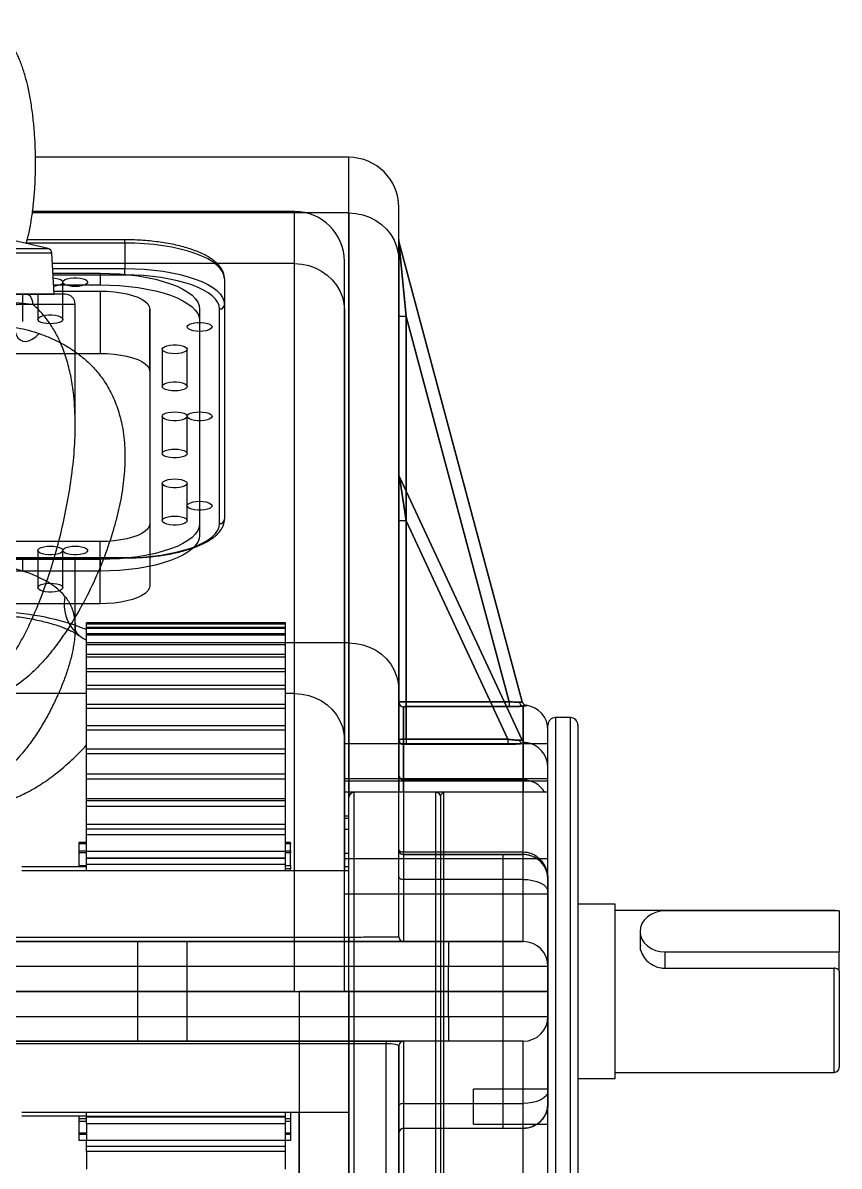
# Model space of a CAD drawing. Header units: millimetres. Extents: x 15 to 1184, y 5 to 836.
# Drawn here: x 795.5 to 861.1, y 370.4 to 462.3 of the extents above; entities that cross this region are included whole.
import ezdxf

# ---------------------------------------------------------------- set-up
doc = ezdxf.new("R2010")
doc.units = ezdxf.units.MM

msp = doc.modelspace()

# ---------------------------------------------------------------- linework, layer by layer
at = {"color": 7, "linetype": 'Continuous', "lineweight": 25}
for p, q in [((821.702, 451.476), (796.512, 451.476)), ((821.702, 388.85), (821.702, 451.475)), ((825.702, 388.876), (825.702, 447.476)), ((821.702, 447.004), (796.255, 447.004)), ((817.342, 447.116), (796.271, 447.116)), ((817.342, 384.476), (817.342, 447.115)), ((821.702, 447.004), (821.702, 412.473)), ((797.524, 444.143), (793.242, 445.124)), ((803.702, 444.594), (795.771, 444.594)), ((803.702, 444.85), (795.838, 444.85)), ((803.702, 444.594), (803.702, 444.85)), ((803.702, 444.594), (803.702, 442.54)), ((825.702, 438.694), (825.702, 444.875)), ((825.702, 444.875), (825.702, 438.694)), ((825.722, 444.72), (826.302, 438.694)), ((825.722, 444.72), (835.634, 407.73)), ((826.302, 438.694), (825.722, 444.72)), ((835.634, 407.73), (825.722, 444.72)), ((797.835, 443.774), (792.463, 443.774)), ((792.853, 444.143), (797.524, 444.143)), ((798.002, 440.476), (797.835, 443.774)), ((817.342, 442.935), (797.877, 442.935)), ((817.342, 408.405), (817.342, 442.935)), ((821.342, 384.476), (821.342, 443.111)), ((825.702, 408.74), (825.702, 443.271)), ((797.897, 442.54), (803.702, 442.54)), ((797.916, 442.167), (801.702, 442.167)), ((803.702, 442.023), (797.923, 442.023)), ((801.702, 442.167), (801.702, 441.234)), ((803.702, 442.023), (803.702, 442.54)), ((811.702, 441.72), (811.702, 439.667)), ((797.963, 441.234), (801.702, 441.234)), ((798.702, 438.462), (798.702, 441.449)), ((798.898, 440.476), (784.505, 440.476)), ((790.02, 440.476), (798.002, 440.476)), ((795.502, 438.276), (795.502, 440.476)), ((796.702, 440.476), (796.702, 438.462)), ((797.989, 440.73), (801.702, 440.73)), ((801.702, 440.73), (801.702, 435.728)), ((783.704, 439.676), (799.699, 439.676)), ((794.94, 439.809), (796.275, 439.676)), ((799.702, 429.966), (799.702, 439.676)), ((805.702, 434.291), (805.702, 439.293)), ((805.702, 439.293), (805.702, 422.051)), ((809.702, 439.293), (809.702, 422.051)), ((809.702, 439.293), (809.702, 438.36)), ((811.302, 422.051), (811.302, 439.293)), ((811.702, 439.667), (811.702, 422.424)), ((821.342, 439.202), (821.342, 404.672)), ((809.702, 438.36), (809.702, 421.117)), ((825.702, 407.731), (825.702, 438.694)), ((826.302, 438.694), (825.702, 438.694)), ((826.302, 438.694), (825.702, 438.694)), ((825.702, 438.694), (825.702, 407.731)), ((834.592, 407.753), (826.302, 438.694)), ((826.302, 438.694), (826.302, 407.753)), ((826.302, 407.753), (826.302, 438.694)), ((826.302, 438.694), (834.592, 407.753)), ((794.643, 435.728), (801.702, 435.728)), ((806.702, 436.06), (806.702, 433.074)), ((808.702, 433.074), (808.702, 436.06)), ((805.702, 434.291), (805.702, 417.048)), ((806.702, 430.672), (806.702, 427.685)), ((808.702, 427.685), (808.702, 430.672)), ((806.702, 425.284), (806.702, 422.297)), ((808.702, 422.297), (808.702, 425.284)), ((825.702, 422.268), (825.702, 426.054)), ((825.702, 426.054), (825.702, 422.268)), ((825.758, 425.8), (826.302, 422.268)), ((825.758, 425.8), (835.613, 404.667)), ((835.613, 404.667), (825.758, 425.8)), ((826.302, 422.268), (825.758, 425.8)), ((805.702, 422.051), (805.702, 417.048)), ((809.702, 422.051), (809.702, 421.117)), ((825.702, 404.71), (825.702, 422.268)), ((826.302, 422.268), (825.702, 422.268)), ((826.302, 422.268), (825.702, 422.268)), ((825.702, 422.268), (825.702, 404.71)), ((834.478, 404.734), (826.302, 422.268)), ((826.302, 422.268), (826.302, 404.734)), ((826.302, 404.734), (826.302, 422.268)), ((826.302, 422.268), (834.478, 404.734)), ((801.702, 420.614), (794.202, 420.614)), ((801.702, 415.611), (801.702, 420.614)), ((796.702, 419.895), (796.702, 416.909)), ((798.702, 416.909), (798.702, 419.895)), ((794.202, 419.32), (803.702, 419.32)), ((794.202, 419.294), (803.702, 419.294)), ((801.702, 419.177), (794.202, 419.177)), ((795.502, 418.276), (795.502, 419.294)), ((799.702, 413.609), (799.702, 419.294)), ((801.702, 419.177), (801.702, 418.244)), ((803.702, 419.294), (803.702, 419.32)), ((801.702, 418.244), (794.202, 418.244)), ((801.702, 415.611), (794.202, 415.611)), ((816.602, 414.076), (800.602, 414.076)), ((800.602, 414.011), (800.602, 414.076)), ((800.602, 414.011), (816.602, 414.011)), ((800.602, 413.97), (800.602, 414.011)), ((816.602, 413.97), (800.602, 413.97)), ((800.602, 413.727), (800.602, 413.97)), ((800.602, 413.727), (816.602, 413.727)), ((800.602, 413.639), (800.602, 413.727)), ((816.602, 413.639), (800.602, 413.639)), ((800.602, 413.221), (800.602, 413.639)), ((816.602, 414.011), (816.602, 414.076)), ((816.602, 413.97), (816.602, 414.011)), ((816.602, 413.727), (816.602, 413.97)), ((816.602, 413.639), (816.602, 413.727)), ((816.602, 413.221), (816.602, 413.639)), ((800.602, 413.221), (816.602, 413.221)), ((800.602, 413.087), (800.602, 413.221)), ((816.602, 413.087), (800.602, 413.087)), ((800.602, 412.496), (800.602, 413.087)), ((800.602, 412.496), (816.602, 412.496)), ((800.602, 412.316), (800.602, 412.496)), ((816.602, 412.316), (800.602, 412.316)), ((800.602, 411.558), (800.602, 412.316)), ((816.602, 413.087), (816.602, 413.221)), ((816.602, 412.473), (816.602, 413.087)), ((816.602, 412.316), (816.602, 412.496)), ((821.702, 412.473), (816.602, 412.473)), ((816.602, 411.558), (816.602, 412.316)), ((821.702, 412.473), (821.702, 400.056)), ((800.602, 411.558), (816.602, 411.558)), ((800.602, 411.334), (800.602, 411.558)), ((816.602, 411.334), (816.602, 411.558)), ((816.602, 411.334), (800.602, 411.334)), ((800.602, 410.403), (800.602, 411.334)), ((816.602, 410.403), (816.602, 411.334)), ((800.602, 410.413), (816.602, 410.413)), ((800.602, 410.148), (800.602, 410.413)), ((816.602, 410.148), (800.602, 410.148)), ((800.602, 409.071), (800.602, 410.148)), ((816.602, 410.148), (816.602, 410.413)), ((816.602, 409.071), (816.602, 410.148)), ((800.602, 409.071), (816.602, 409.071)), ((800.602, 408.766), (800.602, 409.071)), ((816.602, 408.766), (800.602, 408.766)), ((800.602, 407.542), (800.602, 408.766)), ((816.602, 408.766), (816.602, 409.071)), ((816.602, 407.542), (816.602, 408.766)), ((825.702, 400.476), (825.702, 408.74)), ((800.602, 408.405), (794.202, 408.405)), ((817.342, 408.405), (816.602, 408.405)), ((817.342, 394.176), (817.342, 408.405)), ((825.702, 395.876), (825.702, 407.731)), ((825.702, 407.731), (825.702, 400.476)), ((826.302, 407.753), (826.302, 407.355)), ((826.302, 407.753), (834.592, 407.753)), ((826.302, 407.753), (826.302, 407.355)), ((834.592, 407.753), (826.302, 407.753)), ((834.592, 407.753), (834.592, 407.355)), ((834.592, 407.753), (834.592, 407.355)), ((835.634, 407.73), (835.628, 407.752)), ((835.628, 407.752), (835.634, 407.73)), ((800.602, 407.542), (816.602, 407.542)), ((800.602, 407.199), (800.602, 407.542)), ((816.602, 407.199), (800.602, 407.199)), ((800.602, 405.838), (800.602, 407.199)), ((816.602, 407.199), (816.602, 407.542)), ((816.602, 405.838), (816.602, 407.199)), ((826.102, 407.334), (826.102, 395.681)), ((826.102, 400.476), (826.102, 407.334)), ((834.592, 407.355), (826.302, 407.355)), ((826.302, 407.355), (834.592, 407.355)), ((835.702, 395.681), (835.702, 407.401)), ((835.702, 407.401), (835.702, 400.476)), ((839.502, 406.476), (838.302, 406.476)), ((838.302, 406.476), (838.302, 362.476)), ((839.502, 364.61), (839.502, 406.476)), ((800.602, 405.838), (816.602, 405.838)), ((800.602, 405.459), (800.602, 405.838)), ((816.602, 405.459), (800.602, 405.459)), ((800.602, 403.971), (800.602, 405.459)), ((816.602, 405.459), (816.602, 405.838)), ((816.602, 403.971), (816.602, 405.459)), ((837.702, 363.076), (837.702, 405.876)), ((840.102, 405.876), (840.102, 365.152)), ((821.342, 404.672), (821.342, 394.176)), ((837.702, 404.376), (821.342, 404.376)), ((821.342, 401.576), (821.342, 404.376)), ((825.702, 400.476), (825.702, 404.71)), ((825.702, 404.71), (825.702, 400.476)), ((826.102, 404.313), (826.102, 400.476)), ((826.102, 400.476), (826.102, 404.313)), ((826.302, 404.734), (826.302, 404.337)), ((826.302, 404.734), (834.478, 404.734)), ((834.478, 404.734), (826.302, 404.734)), ((826.302, 404.734), (826.302, 404.337)), ((834.478, 404.337), (826.302, 404.337)), ((826.302, 404.337), (834.478, 404.337)), ((834.478, 404.734), (834.478, 404.337)), ((834.478, 404.734), (834.478, 404.337)), ((835.613, 404.667), (835.601, 404.693)), ((835.601, 404.693), (835.613, 404.667)), ((835.702, 400.476), (835.702, 404.396)), ((835.702, 404.396), (835.702, 400.476)), ((800.602, 403.971), (816.602, 403.971)), ((800.602, 403.56), (800.602, 403.971)), ((816.602, 403.56), (800.602, 403.56)), ((800.602, 401.955), (800.602, 403.56)), ((816.602, 403.56), (816.602, 403.971)), ((816.602, 401.955), (816.602, 403.56)), ((800.602, 401.955), (816.602, 401.955)), ((800.602, 401.515), (800.602, 401.955)), ((816.602, 401.515), (800.602, 401.515)), ((800.602, 399.961), (800.602, 401.515)), ((816.602, 401.515), (816.602, 401.955)), ((816.602, 399.961), (816.602, 401.515)), ((821.342, 401.576), (837.702, 401.576)), ((837.702, 401.376), (821.342, 401.376)), ((821.342, 398.576), (821.342, 401.376)), ((825.702, 400.476), (825.702, 401.876)), ((835.702, 401.476), (826.102, 401.476)), ((826.102, 400.476), (826.102, 401.476)), ((835.702, 400.476), (835.702, 401.476)), ((837.702, 400.476), (821.342, 400.476)), ((821.342, 384.476), (821.342, 400.467)), ((828.682, 400.476), (822.122, 400.476)), ((822.122, 399.264), (822.122, 400.476)), ((828.682, 399.264), (828.682, 400.476)), ((829.302, 400.476), (829.102, 400.276)), ((837.702, 400.476), (829.302, 400.476)), ((829.302, 400.476), (829.302, 368.476)), ((816.602, 399.961), (800.602, 399.961)), ((800.602, 399.807), (800.602, 399.961)), ((800.602, 399.807), (816.602, 399.807)), ((800.602, 399.341), (800.602, 399.807)), ((816.602, 399.807), (816.602, 399.961)), ((816.602, 399.341), (816.602, 399.807)), ((821.702, 398.875), (821.702, 400.056)), ((829.102, 368.676), (829.102, 400.276)), ((816.602, 399.341), (800.602, 399.341)), ((800.602, 397.89), (800.602, 399.341)), ((816.602, 397.89), (816.602, 399.341)), ((821.342, 398.576), (821.702, 398.576)), ((821.702, 368.896), (821.702, 398.875)), ((822.122, 368.476), (822.122, 399.264)), ((828.682, 368.476), (828.682, 399.264)), ((816.602, 397.89), (800.602, 397.89)), ((800.602, 397.542), (800.602, 397.89)), ((816.602, 397.542), (816.602, 397.89)), ((821.702, 398.376), (821.342, 398.376)), ((821.342, 395.576), (821.342, 398.376)), ((800.602, 397.542), (816.602, 397.542)), ((800.602, 397.053), (800.602, 397.542)), ((816.602, 397.053), (800.602, 397.053)), ((800.602, 395.717), (800.602, 397.053)), ((816.602, 397.053), (816.602, 397.542)), ((816.602, 395.717), (816.602, 397.053)), ((821.702, 397.476), (821.342, 397.476)), ((821.342, 394.176), (821.342, 397.476)), ((800.602, 396.45), (800.002, 396.45)), ((800.002, 396.45), (800.002, 396.392)), ((800.002, 396.392), (800.602, 396.392)), ((800.002, 396.392), (800.002, 396.325)), ((800.602, 396.325), (800.002, 396.325)), ((800.002, 396.325), (800.002, 395.777)), ((817.002, 396.45), (816.602, 396.45)), ((816.602, 396.392), (817.002, 396.392)), ((817.002, 396.325), (816.602, 396.325)), ((817.002, 396.392), (817.002, 396.45)), ((817.002, 396.392), (817.002, 396.325)), ((817.002, 395.777), (817.002, 396.325)), ((825.702, 393.676), (825.702, 395.876)), ((800.002, 395.777), (800.602, 395.777)), ((800.002, 395.777), (800.002, 395.607)), ((800.602, 395.607), (800.002, 395.607)), ((800.002, 395.607), (800.002, 394.596)), ((816.602, 395.717), (800.602, 395.717)), ((800.602, 395.19), (800.602, 395.717)), ((816.602, 395.19), (800.602, 395.19)), ((800.602, 395.19), (800.602, 395.177)), ((800.602, 395.177), (816.602, 395.177)), ((800.602, 394.67), (800.602, 395.177)), ((816.602, 395.777), (817.002, 395.777)), ((816.602, 395.19), (816.602, 395.717)), ((817.002, 395.607), (816.602, 395.607)), ((816.602, 395.177), (816.602, 395.19)), ((816.602, 394.67), (816.602, 395.177)), ((817.002, 395.777), (817.002, 395.607)), ((817.002, 394.596), (817.002, 395.607)), ((821.342, 395.576), (821.702, 395.576)), ((837.702, 395.126), (821.342, 395.126)), ((821.702, 395.126), (821.342, 395.126)), ((821.342, 392.326), (821.342, 395.126)), ((821.342, 394.176), (821.342, 395.126)), ((826.102, 395.476), (826.102, 395.681)), ((826.102, 395.681), (835.702, 395.681)), ((826.102, 395.476), (826.102, 393.476)), ((826.102, 395.476), (835.702, 395.476)), ((835.702, 395.476), (826.102, 395.476)), ((829.302, 395.476), (829.302, 384.476)), ((829.302, 395.476), (834.102, 395.476)), ((834.102, 384.476), (834.102, 395.476)), ((835.702, 395.476), (835.702, 395.681)), ((835.702, 393.476), (835.702, 395.476)), ((800.602, 394.476), (795.402, 394.476)), ((821.702, 394.176), (795.402, 394.176)), ((800.002, 394.596), (800.602, 394.596)), ((800.002, 394.596), (800.002, 394.476)), ((816.602, 394.67), (800.602, 394.67)), ((800.602, 394.176), (800.602, 394.67)), ((816.602, 394.176), (816.602, 394.67)), ((816.602, 394.596), (817.002, 394.596)), ((817.002, 394.33), (816.602, 394.33)), ((817.002, 394.596), (817.002, 394.33)), ((817.002, 394.176), (817.002, 394.33)), ((821.702, 394.476), (821.342, 394.476)), ((821.342, 394.176), (821.342, 394.467)), ((825.702, 388.876), (825.702, 393.676)), ((826.102, 393.476), (826.102, 388.476)), ((835.702, 393.476), (826.102, 393.476)), ((835.702, 388.476), (835.702, 393.476)), ((837.702, 393.476), (837.702, 392.476)), ((821.342, 392.326), (837.702, 392.326)), ((837.702, 392.476), (837.702, 386.476)), ((843.102, 391.476), (840.102, 391.476)), ((843.102, 378.712), (843.102, 391.476)), ((860.702, 390.976), (843.102, 390.976)), ((861.102, 390.947), (847.102, 390.947)), ((860.702, 390.947), (860.702, 390.976)), ((861.102, 390.947), (861.102, 387.653)), ((753.702, 388.476), (829.702, 388.476)), ((761.702, 388.85), (821.702, 388.85)), ((821.702, 388.476), (761.702, 388.476)), ((804.702, 388.476), (804.702, 384.476)), ((804.704, 388.476), (808.699, 388.476)), ((808.702, 384.476), (808.702, 388.476)), ((821.702, 388.85), (821.702, 388.476)), ((835.702, 388.476), (826.102, 388.476)), ((829.702, 388.476), (829.702, 386.476)), ((829.702, 388.476), (835.702, 388.476)), ((845.102, 389.3), (845.102, 388.085)), ((847.102, 387.653), (861.102, 387.653)), ((847.102, 387.653), (847.102, 386.339)), ((861.102, 386.1), (861.102, 387.653)), ((829.702, 386.476), (753.702, 386.476)), ((837.702, 386.476), (829.702, 386.476)), ((829.702, 384.476), (829.702, 386.476)), ((837.702, 386.476), (837.702, 384.476)), ((847.102, 386.339), (860.702, 386.339)), ((860.702, 377.976), (860.702, 386.339)), ((861.102, 386.1), (861.102, 378.376)), ((753.702, 384.476), (829.702, 384.476)), ((753.702, 384.476), (829.702, 384.476)), ((765.702, 384.476), (817.702, 384.476)), ((817.342, 384.476), (766.062, 384.476)), ((804.702, 384.476), (804.702, 380.476)), ((808.699, 384.476), (804.704, 384.476)), ((808.699, 384.476), (804.704, 384.476)), ((808.702, 380.476), (808.702, 384.476)), ((817.342, 384.476), (821.342, 384.476)), ((821.702, 384.476), (817.702, 384.476)), ((817.702, 384.476), (817.702, 330.46)), ((821.342, 384.476), (837.702, 384.476)), ((821.702, 332.476), (821.702, 384.476)), ((821.702, 384.476), (821.702, 368.485)), ((837.702, 384.476), (821.702, 384.476)), ((829.302, 384.476), (829.302, 373.476)), ((829.302, 384.476), (834.102, 384.476)), ((829.302, 384.476), (834.102, 384.476)), ((829.702, 384.476), (837.702, 384.476)), ((829.702, 382.476), (829.702, 384.476)), ((829.702, 384.476), (837.702, 384.476)), ((834.102, 373.476), (834.102, 384.476)), ((837.702, 384.476), (837.702, 382.476)), ((753.702, 382.476), (829.702, 382.476)), ((829.702, 382.476), (837.702, 382.476)), ((829.702, 382.476), (829.702, 380.476)), ((837.702, 382.476), (837.702, 376.476)), ((829.702, 380.476), (753.702, 380.476)), ((758.702, 380.476), (824.702, 380.476)), ((824.702, 380.277), (758.702, 380.277)), ((808.699, 380.476), (804.704, 380.476)), ((824.702, 380.476), (826.102, 380.476)), ((824.702, 380.476), (824.702, 380.277)), ((824.702, 324.972), (824.702, 380.277)), ((826.102, 380.476), (826.102, 375.476)), ((835.702, 380.476), (826.102, 380.476)), ((835.702, 380.476), (829.702, 380.476)), ((835.702, 375.476), (835.702, 380.476)), ((825.702, 380.076), (825.702, 325.476)), ((825.702, 375.276), (825.702, 380.076)), ((843.102, 377.476), (843.102, 378.712)), ((840.102, 377.476), (843.102, 377.476)), ((843.102, 377.976), (860.702, 377.976)), ((837.702, 376.626), (831.702, 376.626)), ((831.702, 373.83), (831.702, 376.622)), ((837.702, 376.476), (837.702, 375.476)), ((795.402, 374.776), (821.702, 374.776)), ((800.602, 374.422), (800.602, 374.776)), ((816.602, 374.422), (816.602, 374.776)), ((817.002, 374.776), (817.002, 374.275)), ((817.702, 331.691), (817.702, 374.776)), ((825.702, 373.076), (825.702, 375.276)), ((826.102, 375.476), (826.102, 373.476)), ((826.102, 375.476), (835.702, 375.476)), ((835.702, 373.476), (835.702, 375.476)), ((795.402, 374.476), (800.602, 374.476)), ((800.002, 374.476), (800.002, 374.275)), ((800.002, 374.275), (800.602, 374.275)), ((800.002, 374.275), (800.002, 374.03)), ((800.602, 374.03), (800.002, 374.03)), ((800.002, 374.03), (800.002, 373.124)), ((816.602, 374.422), (800.602, 374.422)), ((800.602, 374.394), (800.602, 374.422)), ((800.602, 374.394), (816.602, 374.394)), ((800.602, 373.832), (800.602, 374.394)), ((816.602, 373.832), (800.602, 373.832)), ((800.602, 373.832), (800.602, 372.528)), ((816.602, 374.394), (816.602, 374.422)), ((816.602, 373.832), (816.602, 374.394)), ((816.602, 374.275), (817.002, 374.275)), ((817.002, 374.03), (816.602, 374.03)), ((816.602, 372.528), (816.602, 373.832)), ((817.002, 374.275), (817.002, 374.03)), ((817.002, 374.03), (817.002, 373.124)), ((831.702, 373.826), (837.702, 373.826)), ((800.002, 373.124), (800.602, 373.124)), ((800.002, 373.124), (800.002, 372.978)), ((800.602, 372.978), (800.002, 372.978)), ((800.002, 372.978), (800.002, 372.543)), ((816.602, 373.124), (817.002, 373.124)), ((817.002, 372.978), (816.602, 372.978)), ((817.002, 373.124), (817.002, 372.978)), ((817.002, 372.978), (817.002, 372.543)), ((825.702, 361.269), (825.702, 373.076)), ((835.702, 373.476), (826.102, 373.476)), ((826.102, 373.476), (826.102, 361.666)), ((835.702, 373.476), (826.102, 373.476)), ((834.102, 373.476), (829.302, 373.476)), ((835.702, 361.597), (835.702, 373.476)), ((800.002, 372.543), (800.602, 372.543)), ((800.002, 372.543), (800.002, 372.502)), ((800.602, 372.502), (800.002, 372.502)), ((800.602, 372.528), (816.602, 372.528)), ((800.602, 372.034), (800.602, 372.528)), ((816.602, 372.034), (800.602, 372.034)), ((800.602, 371.634), (800.602, 372.034)), ((816.602, 372.543), (817.002, 372.543)), ((816.602, 372.034), (816.602, 372.528)), ((817.002, 372.502), (816.602, 372.502)), ((816.602, 371.634), (816.602, 372.034)), ((817.002, 372.543), (817.002, 372.502)), ((816.602, 371.634), (800.602, 371.634)), ((800.602, 371.634), (800.602, 370.213)), ((816.602, 370.213), (816.602, 371.634))]:
    msp.add_line(p, q, dxfattribs=at)
at = {"color": 7, "linetype": 'Continuous', "lineweight": 25, "flags": 128}
for points in [[(821.702, 447.004), (822.271, 446.966), (822.829, 446.853), (823.363, 446.666), (823.864, 446.411), (824.321, 446.092), (824.725, 445.715), (825.067, 445.289), (825.34, 444.822), (825.54, 444.323), (825.661, 443.802), (825.702, 443.271)], [(811.702, 441.72), (811.663, 442.001), (811.548, 442.28), (811.357, 442.554), (811.093, 442.819), (810.757, 443.074), (810.353, 443.316), (809.886, 443.543), (809.359, 443.752), (808.777, 443.941), (808.146, 444.109), (807.473, 444.254), (806.763, 444.375), (806.024, 444.47), (805.262, 444.538), (804.486, 444.58), (803.702, 444.594)], [(817.342, 442.935), (817.911, 442.897), (818.469, 442.784), (819.003, 442.597), (819.504, 442.342), (819.961, 442.023), (820.365, 441.646), (820.707, 441.22), (820.98, 440.753), (821.18, 440.254), (821.301, 439.733), (821.342, 439.202)], [(797.935, 441.798), (798.1, 441.778), (798.333, 441.727), (798.519, 441.656), (798.644, 441.569), (798.699, 441.473), (798.681, 441.376), (798.59, 441.283), (798.433, 441.203), (798.221, 441.142), (797.971, 441.103), (797.97, 441.103)], [(799.702, 441.089), (799.432, 441.103), (799.182, 441.142), (798.971, 441.203), (798.814, 441.283), (798.723, 441.376), (798.704, 441.473), (798.759, 441.569), (798.885, 441.656), (799.071, 441.727), (799.303, 441.778), (799.566, 441.804), (799.838, 441.804), (800.1, 441.778), (800.333, 441.727), (800.519, 441.656), (800.644, 441.569), (800.699, 441.473), (800.681, 441.376), (800.59, 441.283), (800.433, 441.203), (800.221, 441.142), (799.971, 441.103), (799.702, 441.089)], [(801.702, 442.167), (802.486, 442.153), (803.262, 442.112), (804.024, 442.043), (804.763, 441.948), (805.473, 441.828), (806.146, 441.683), (806.777, 441.515), (807.359, 441.325), (807.886, 441.116), (808.353, 440.89), (808.757, 440.648), (809.093, 440.393), (809.357, 440.127), (809.548, 439.854), (809.663, 439.575), (809.702, 439.293)], [(803.702, 442.54), (804.486, 442.527), (805.262, 442.485), (806.024, 442.417), (806.763, 442.322), (807.473, 442.201), (808.146, 442.056), (808.777, 441.888), (809.359, 441.699), (809.886, 441.49), (810.353, 441.263), (810.757, 441.021), (811.093, 440.766), (811.357, 440.501), (811.548, 440.227), (811.663, 439.948), (811.702, 439.667)], [(811.302, 439.293), (811.265, 439.561), (811.156, 439.826), (810.974, 440.086), (810.723, 440.338), (810.404, 440.58), (810.021, 440.81), (809.577, 441.025), (809.076, 441.224), (808.523, 441.404), (807.924, 441.563), (807.284, 441.701), (806.61, 441.816), (805.908, 441.906), (805.184, 441.971), (804.447, 442.01), (803.702, 442.023)], [(801.702, 441.234), (802.486, 441.22), (803.262, 441.179), (804.024, 441.11), (804.763, 441.015), (805.473, 440.894), (806.146, 440.749), (806.777, 440.581), (807.359, 440.392), (807.886, 440.183), (808.353, 439.957), (808.757, 439.715), (809.093, 439.46), (809.357, 439.194), (809.548, 438.921), (809.663, 438.642), (809.702, 438.36)], [(795.817, 440.476), (795.907, 440.461), (795.992, 440.415), (796.071, 440.341), (796.141, 440.242), (796.198, 440.12), (796.24, 439.982), (796.266, 439.832), (796.275, 439.676)], [(801.702, 440.73), (802.271, 440.716), (802.829, 440.672), (803.363, 440.6), (803.864, 440.502), (804.321, 440.379), (804.725, 440.234), (805.067, 440.07), (805.34, 439.89), (805.54, 439.698), (805.661, 439.498), (805.702, 439.293)], [(794.94, 439.809), (794.842, 439.288), (794.785, 438.791), (794.768, 438.328), (794.792, 437.907), (794.856, 437.538), (794.96, 437.228), (795.102, 436.983), (795.278, 436.808), (795.484, 436.707), (795.718, 436.681), (795.973, 436.731), (796.246, 436.857), (796.53, 437.055), (796.82, 437.321)], [(797.702, 438.103), (797.432, 438.116), (797.182, 438.155), (796.971, 438.217), (796.814, 438.297), (796.723, 438.389), (796.704, 438.487), (796.759, 438.582), (796.885, 438.669), (797.071, 438.741), (797.303, 438.792), (797.566, 438.818), (797.838, 438.818), (798.1, 438.792), (798.333, 438.741), (798.519, 438.669), (798.644, 438.582), (798.699, 438.487), (798.681, 438.389), (798.59, 438.297), (798.433, 438.217), (798.221, 438.155), (797.971, 438.116), (797.702, 438.103)], [(809.702, 437.497), (809.432, 437.51), (809.182, 437.549), (808.971, 437.611), (808.814, 437.691), (808.723, 437.783), (808.704, 437.881), (808.759, 437.977), (808.885, 438.064), (809.071, 438.135), (809.303, 438.186), (809.566, 438.212), (809.838, 438.212), (810.1, 438.186), (810.333, 438.135), (810.519, 438.064), (810.644, 437.977), (810.699, 437.881), (810.681, 437.783), (810.59, 437.691), (810.433, 437.611), (810.221, 437.549), (809.971, 437.51), (809.702, 437.497)], [(807.702, 435.701), (807.432, 435.714), (807.182, 435.753), (806.971, 435.815), (806.814, 435.895), (806.723, 435.987), (806.704, 436.085), (806.759, 436.181), (806.885, 436.267), (807.071, 436.339), (807.303, 436.39), (807.566, 436.416), (807.838, 436.416), (808.1, 436.39), (808.333, 436.339), (808.519, 436.267), (808.644, 436.181), (808.699, 436.085), (808.681, 435.987), (808.59, 435.895), (808.433, 435.815), (808.221, 435.753), (807.971, 435.714), (807.702, 435.701)], [(801.702, 435.728), (802.271, 435.713), (802.829, 435.67), (803.363, 435.598), (803.864, 435.5), (804.321, 435.377), (804.725, 435.232), (805.067, 435.068), (805.34, 434.888), (805.54, 434.696), (805.661, 434.496), (805.702, 434.291)], [(807.702, 432.715), (807.432, 432.728), (807.182, 432.767), (806.971, 432.829), (806.814, 432.909), (806.723, 433.001), (806.704, 433.098), (806.759, 433.194), (806.885, 433.281), (807.071, 433.352), (807.303, 433.403), (807.566, 433.43), (807.838, 433.43), (808.1, 433.403), (808.333, 433.352), (808.519, 433.281), (808.644, 433.194), (808.699, 433.098), (808.681, 433.001), (808.59, 432.909), (808.433, 432.829), (808.221, 432.767), (807.971, 432.728), (807.702, 432.715)], [(807.702, 431.031), (807.971, 431.018), (808.221, 430.979), (808.433, 430.917), (808.59, 430.837), (808.681, 430.745), (808.699, 430.647), (808.644, 430.552), (808.519, 430.465), (808.333, 430.393), (808.1, 430.342), (807.838, 430.316), (807.566, 430.316), (807.303, 430.342), (807.071, 430.393), (806.885, 430.465), (806.759, 430.552), (806.704, 430.647), (806.723, 430.745), (806.814, 430.837), (806.971, 430.917), (807.182, 430.979), (807.432, 431.018), (807.702, 431.031)], [(809.702, 431.031), (809.971, 431.018), (810.221, 430.979), (810.433, 430.917), (810.59, 430.837), (810.681, 430.745), (810.699, 430.647), (810.644, 430.552), (810.519, 430.465), (810.333, 430.393), (810.1, 430.342), (809.838, 430.316), (809.566, 430.316), (809.303, 430.342), (809.071, 430.393), (808.885, 430.465), (808.759, 430.552), (808.704, 430.647), (808.723, 430.745), (808.814, 430.837), (808.971, 430.917), (809.182, 430.979), (809.432, 431.018), (809.702, 431.031)], [(807.702, 428.045), (807.971, 428.031), (808.221, 427.992), (808.433, 427.931), (808.59, 427.851), (808.681, 427.759), (808.699, 427.661), (808.644, 427.565), (808.519, 427.478), (808.333, 427.407), (808.1, 427.356), (807.838, 427.33), (807.566, 427.33), (807.303, 427.356), (807.071, 427.407), (806.885, 427.478), (806.759, 427.565), (806.704, 427.661), (806.723, 427.759), (806.814, 427.851), (806.971, 427.931), (807.182, 427.992), (807.432, 428.031), (807.702, 428.045)], [(807.702, 425.643), (807.971, 425.629), (808.221, 425.59), (808.433, 425.529), (808.59, 425.449), (808.681, 425.357), (808.699, 425.259), (808.644, 425.163), (808.519, 425.076), (808.333, 425.005), (808.1, 424.954), (807.838, 424.928), (807.566, 424.928), (807.303, 424.954), (807.071, 425.005), (806.885, 425.076), (806.759, 425.163), (806.704, 425.259), (806.723, 425.357), (806.814, 425.449), (806.971, 425.529), (807.182, 425.59), (807.432, 425.629), (807.702, 425.643)], [(809.702, 423.847), (809.971, 423.833), (810.221, 423.794), (810.433, 423.733), (810.59, 423.653), (810.681, 423.561), (810.699, 423.463), (810.644, 423.367), (810.519, 423.28), (810.333, 423.209), (810.1, 423.158), (809.838, 423.132), (809.566, 423.132), (809.303, 423.158), (809.071, 423.209), (808.885, 423.28), (808.759, 423.367), (808.704, 423.463), (808.723, 423.561), (808.814, 423.653), (808.971, 423.733), (809.182, 423.794), (809.432, 423.833), (809.702, 423.847)], [(807.702, 422.656), (807.971, 422.643), (808.221, 422.604), (808.433, 422.542), (808.59, 422.462), (808.681, 422.37), (808.699, 422.273), (808.644, 422.177), (808.519, 422.09), (808.333, 422.018), (808.1, 421.968), (807.838, 421.941), (807.566, 421.941), (807.303, 421.968), (807.071, 422.018), (806.885, 422.09), (806.759, 422.177), (806.704, 422.273), (806.723, 422.37), (806.814, 422.462), (806.971, 422.542), (807.182, 422.604), (807.432, 422.643), (807.702, 422.656)], [(805.702, 422.051), (805.661, 421.846), (805.54, 421.646), (805.34, 421.454), (805.067, 421.274), (804.725, 421.11), (804.321, 420.965), (803.864, 420.842), (803.363, 420.743), (802.829, 420.672), (802.271, 420.628), (801.702, 420.614)], [(809.702, 422.051), (809.663, 421.769), (809.548, 421.49), (809.357, 421.216), (809.093, 420.951), (808.757, 420.696), (808.353, 420.454), (807.886, 420.227), (807.359, 420.018), (806.777, 419.829), (806.146, 419.661), (805.473, 419.516), (804.763, 419.396), (804.024, 419.3), (803.262, 419.232), (802.486, 419.191), (801.702, 419.177)], [(803.702, 419.32), (804.447, 419.334), (805.184, 419.373), (805.908, 419.438), (806.61, 419.528), (807.284, 419.643), (807.924, 419.781), (808.523, 419.94), (809.076, 420.12), (809.577, 420.319), (810.021, 420.534), (810.404, 420.764), (810.723, 421.006), (810.974, 421.258), (811.156, 421.518), (811.265, 421.783), (811.302, 422.051)], [(809.702, 421.117), (809.663, 420.836), (809.548, 420.557), (809.357, 420.283), (809.093, 420.018), (808.757, 419.763), (808.353, 419.521), (807.886, 419.294), (807.359, 419.085), (806.777, 418.896), (806.146, 418.728), (805.473, 418.583), (804.763, 418.462), (804.024, 418.367), (803.262, 418.299), (802.486, 418.257), (801.702, 418.244)], [(797.702, 420.254), (797.971, 420.241), (798.221, 420.202), (798.433, 420.14), (798.59, 420.06), (798.681, 419.968), (798.699, 419.871), (798.644, 419.775), (798.519, 419.688), (798.333, 419.617), (798.1, 419.566), (797.838, 419.539), (797.566, 419.539), (797.303, 419.566), (797.071, 419.617), (796.885, 419.688), (796.759, 419.775), (796.704, 419.871), (796.723, 419.968), (796.814, 420.06), (796.971, 420.14), (797.182, 420.202), (797.432, 420.241), (797.702, 420.254)], [(799.702, 420.254), (799.971, 420.241), (800.221, 420.202), (800.433, 420.14), (800.59, 420.06), (800.681, 419.968), (800.699, 419.871), (800.644, 419.775), (800.519, 419.688), (800.333, 419.617), (800.1, 419.566), (799.838, 419.539), (799.566, 419.539), (799.303, 419.566), (799.071, 419.617), (798.885, 419.688), (798.759, 419.775), (798.704, 419.871), (798.723, 419.968), (798.814, 420.06), (798.971, 420.14), (799.182, 420.202), (799.432, 420.241), (799.702, 420.254)], [(797.702, 417.268), (797.971, 417.255), (798.221, 417.216), (798.433, 417.154), (798.59, 417.074), (798.681, 416.982), (798.699, 416.884), (798.644, 416.789), (798.519, 416.702), (798.333, 416.63), (798.1, 416.579), (797.838, 416.553), (797.566, 416.553), (797.303, 416.579), (797.071, 416.63), (796.885, 416.702), (796.759, 416.789), (796.704, 416.884), (796.723, 416.982), (796.814, 417.074), (796.971, 417.154), (797.182, 417.216), (797.432, 417.255), (797.702, 417.268)], [(805.702, 417.048), (805.661, 416.844), (805.54, 416.643), (805.34, 416.451), (805.067, 416.271), (804.725, 416.107), (804.321, 415.962), (803.864, 415.84), (803.363, 415.741), (802.829, 415.67), (802.271, 415.626), (801.702, 415.611)], [(821.702, 412.473), (822.271, 412.435), (822.829, 412.322), (823.363, 412.136), (823.864, 411.881), (824.321, 411.562), (824.725, 411.185), (825.067, 410.759), (825.34, 410.291), (825.54, 409.792), (825.661, 409.272), (825.702, 408.74)], [(817.342, 408.405), (817.911, 408.367), (818.469, 408.253), (819.003, 408.067), (819.504, 407.812), (819.961, 407.493), (820.365, 407.116), (820.707, 406.69), (820.98, 406.222), (821.18, 405.723), (821.301, 405.203), (821.342, 404.672)], [(825.702, 395.876), (825.709, 395.838), (825.732, 395.801), (825.769, 395.768), (825.819, 395.738), (825.879, 395.714), (825.949, 395.696), (826.024, 395.685), (826.102, 395.681)], [(825.702, 393.676), (825.709, 393.637), (825.732, 393.599), (825.769, 393.565), (825.819, 393.535), (825.879, 393.51), (825.949, 393.491), (826.024, 393.48), (826.102, 393.476)], [(835.702, 393.476), (836.092, 393.457), (836.467, 393.4), (836.813, 393.307), (837.116, 393.183), (837.365, 393.032), (837.549, 392.859), (837.663, 392.671), (837.702, 392.476)], [(847.102, 390.947), (846.711, 390.915), (846.336, 390.821), (845.991, 390.669), (845.687, 390.464), (845.439, 390.215), (845.254, 389.93), (845.14, 389.621), (845.102, 389.3), (845.14, 388.979), (845.254, 388.67), (845.439, 388.385), (845.687, 388.135), (845.991, 387.931), (846.336, 387.779), (846.711, 387.685), (847.102, 387.653)], [(860.852, 390.947), (860.78, 390.968), (860.702, 390.976)], [(837.702, 376.476), (837.663, 376.281), (837.549, 376.093), (837.365, 375.92), (837.116, 375.769), (836.813, 375.644), (836.467, 375.552), (836.092, 375.495), (835.702, 375.476)], [(826.102, 375.476), (826.024, 375.472), (825.949, 375.461), (825.879, 375.442), (825.819, 375.417), (825.769, 375.387), (825.732, 375.352), (825.709, 375.315), (825.702, 375.276)]]:
    msp.add_lwpolyline(points, dxfattribs=at)
at = {"color": 7, "linetype": 'Continuous', "lineweight": 25}
for centre, radius, start, end in [((821.702, 447.476), 4, 0, 90), ((817.342, 443.116), 4, 0, 90), ((826.302, 444.875), 0.6, 180, 195), ((826.302, 444.875), 0.6, 180, 195), ((797.435, 443.754), 0.4, 2.9, 77.10973), ((798.902, 439.676), 0.8, 0, 90), ((811.315, 439.68), 0.387, 268.09087, 357.95426), ((826.302, 426.054), 0.6, 180, 205), ((826.302, 426.054), 0.6, 180, 205), ((811.315, 422.438), 0.387, 268.09087, 357.95426), ((802.025, 415.57), 3.205, 168.55068, 243.63695), ((826.1, 407.732), 0.399, 180.17849, 270.17739), ((826.1, 407.732), 0.399, 180.17849, 270.17739), ((836.014, 407.856), 0.4, 195, 262.52073), ((836.02, 407.833), 0.4, 195.0154, 262.43259), ((836.02, 407.833), 0.4, 195.0154, 262.43259), ((835.765, 407.76), 0.365, 186.38984, 260.0047), ((835.765, 407.76), 0.365, 186.38984, 260.0047), ((835.702, 405.476), 2, 0, 82.54357), ((838.302, 405.876), 0.6, 90, 180), ((839.502, 405.876), 0.6, 0, 90), ((826.1, 404.711), 0.398, 180.23554, 270.23362), ((826.1, 404.711), 0.398, 180.23554, 270.23362), ((835.752, 404.749), 0.356, 194.84951, 261.83408), ((835.752, 404.749), 0.356, 194.84951, 261.83408), ((835.963, 404.862), 0.4, 205, 263.74495), ((835.974, 404.836), 0.399, 205.01658, 263.55223), ((835.974, 404.836), 0.399, 205.01658, 263.55223), ((835.702, 402.476), 2, 0, 83.76302), ((826.102, 401.876), 0.4, 180, 270), ((835.702, 399.476), 2, 30, 90), ((822.122, 400.056), 0.42, 90, 180), ((828.682, 400.056), 0.42, 0, 90), ((826.102, 395.876), 0.4, 180, 270), ((826.102, 395.876), 0.4, 180, 270), ((835.702, 393.476), 2, 0, 90), ((826.102, 388.876), 0.4, 180, 270), ((826.102, 388.876), 0.4, 180, 270), ((835.702, 386.476), 2, 0, 90), ((835.702, 386.476), 2, 0, 90), ((835.702, 382.476), 2, 270, 0), ((835.702, 382.476), 2, 270, 0), ((826.102, 380.076), 0.4, 90, 180), ((826.102, 380.076), 0.4, 90, 180), ((860.702, 378.376), 0.4, 270, 0), ((835.702, 375.476), 2, 270, 0), ((826.102, 373.076), 0.4, 90, 180)]:
    msp.add_arc(centre, radius, start, end, dxfattribs=at)
for centre, major_axis, ratio, start_param, end_param in [((791.702, 414.172), (8, 0), 0.577374, 0.456193, 1.252973), ((791.702, 410.439), (12, 0), 0.384916, 0.735245, 1.360926), ((824.702, 380.076), (1, 0), 0.201548, 0, 1.570796)]:
    msp.add_ellipse(centre, major_axis=major_axis, ratio=ratio, start_param=start_param, end_param=end_param, dxfattribs=at)
for points, knots in [([(795.759, 444.547), (795.831, 444.807), (795.993, 445.392), (796.181, 446.405), (796.339, 447.544), (796.445, 448.708), (796.507, 449.894), (796.527, 451.102), (796.502, 452.324), (796.431, 453.553), (796.311, 454.784), (796.143, 455.974), (795.933, 457.057), (795.725, 457.885), (795.537, 458.499), (795.382, 458.945), (795.22, 459.354), (795.046, 459.741), (794.823, 460.174), (794.545, 460.621), (794.233, 461.03), (793.892, 461.385), (793.503, 461.7), (793.108, 461.941), (792.667, 462.126), (792.208, 462.25), (791.877, 462.267), (791.702, 462.276)], [0, 0, 0, 0, 0.045637, 0.102963, 0.157974, 0.210873, 0.262811, 0.314924, 0.367084, 0.420098, 0.474837, 0.53154, 0.586666, 0.637125, 0.665272, 0.692633, 0.719319, 0.745779, 0.77642, 0.806431, 0.837872, 0.866296, 0.889208, 0.919001, 0.942798, 0.969794, 1, 1, 1, 1]), ([(811.702, 441.72), (811.699, 441.781), (811.693, 441.941), (811.629, 442.195), (811.499, 442.476), (811.311, 442.747), (811.062, 443.009), (810.75, 443.262), (810.379, 443.502), (809.954, 443.726), (809.479, 443.931), (808.961, 444.118), (808.404, 444.285), (807.811, 444.431), (807.187, 444.557), (806.537, 444.661), (805.865, 444.743), (805.177, 444.803), (804.49, 444.839), (803.996, 444.849), (803.737, 444.85), (803.702, 444.85)], [0, 0, 0, 0, 0.031407, 0.081728, 0.132656, 0.185537, 0.240963, 0.298551, 0.357302, 0.416288, 0.475032, 0.53346, 0.591598, 0.649499, 0.707213, 0.764784, 0.82225, 0.879641, 0.93698, 0.99127, 1, 1, 1, 1]), ([(787.129, 439.676), (786.832, 439.399), (786.24, 438.846), (785.531, 437.861), (784.941, 436.778), (784.48, 435.603), (784.085, 434.182), (783.804, 432.5), (783.68, 430.558), (783.718, 428.512), (783.901, 426.368), (784.23, 424.136), (784.691, 421.891), (785.257, 419.706), (785.904, 417.585), (786.649, 415.542), (787.398, 413.857), (788.094, 412.529), (788.687, 411.569), (789.35, 410.679), (790.004, 410.033), (790.62, 409.623), (791.14, 409.405), (791.685, 409.326), (792.211, 409.395), (792.687, 409.577), (793.25, 409.919), (793.853, 410.463), (794.555, 411.329), (795.246, 412.393), (795.905, 413.649), (796.608, 415.22), (797.339, 417.101), (798.043, 419.296), (798.622, 421.501), (799.091, 423.727), (799.454, 425.967), (799.678, 428.214), (799.734, 430.43), (799.61, 432.34), (799.36, 433.947), (799.033, 435.266), (798.609, 436.436), (798.107, 437.456), (797.548, 438.329), (796.939, 439.076), (796.473, 439.496), (796.275, 439.676)], [0, 0, 0, 0, 0.018705, 0.037431, 0.057736, 0.078107, 0.098447, 0.12879, 0.159211, 0.189597, 0.223012, 0.256494, 0.289991, 0.323427, 0.354135, 0.384862, 0.415539, 0.43148, 0.447412, 0.462386, 0.477293, 0.484884, 0.492445, 0.49998, 0.506848, 0.513658, 0.520489, 0.533579, 0.546725, 0.566392, 0.586122, 0.605843, 0.638588, 0.671396, 0.70422, 0.736987, 0.770889, 0.804883, 0.838829, 0.872666, 0.894423, 0.916205, 0.937935, 0.954512, 0.971118, 0.987664, 1, 1, 1, 1]), ([(796.82, 437.321), (797.29, 437.14), (798.23, 436.777), (799.422, 436.088), (800.438, 435.324), (801.282, 434.5), (802.042, 433.541), (802.681, 432.436), (803.178, 431.19), (803.541, 429.752), (803.725, 428.109), (803.695, 426.264), (803.46, 424.376), (803.115, 422.777), (802.654, 421.12), (802.074, 419.399), (801.195, 417.303), (800.136, 415.232), (799.041, 413.454), (797.975, 411.969), (796.973, 410.779), (795.936, 409.775), (794.885, 408.972), (793.979, 408.465), (793.158, 408.156), (792.448, 407.989), (791.677, 407.927), (790.812, 408.003), (789.903, 408.26), (788.963, 408.704), (788.062, 409.301), (787.164, 410.06), (786.306, 410.932), (785.269, 412.171), (784.15, 413.756), (783.023, 415.691), (782.038, 417.71), (781.186, 419.787), (780.495, 421.913), (780, 424.023), (779.745, 425.894), (779.68, 427.522), (779.756, 428.919), (779.976, 430.275), (780.35, 431.558), (780.889, 432.757), (781.591, 433.866), (782.478, 434.891), (783.56, 435.808), (784.661, 436.492), (785.684, 436.988), (786.284, 437.21), (786.583, 437.321)], [0, 0, 0, 0, 0.018885, 0.037778, 0.054915, 0.072115, 0.08927, 0.110033, 0.130866, 0.151654, 0.178757, 0.20599, 0.233266, 0.260428, 0.274045, 0.30334, 0.332733, 0.362108, 0.391377, 0.410036, 0.428714, 0.447321, 0.461216, 0.475079, 0.483213, 0.491341, 0.500005, 0.509503, 0.520847, 0.532216, 0.545333, 0.558469, 0.573671, 0.588881, 0.616627, 0.644448, 0.672233, 0.702012, 0.731897, 0.761758, 0.791504, 0.812467, 0.833502, 0.854511, 0.87544, 0.895495, 0.9156, 0.935627, 0.955885, 0.976132, 0.988066, 1, 1, 1, 1]), ([(794.485, 437.872), (794.68, 437.844), (795.185, 437.771), (795.971, 437.59), (796.537, 437.411), (796.82, 437.321)], [0, 0, 0, 0, 0.239317, 0.619729, 1, 1, 1, 1]), ([(803.702, 419.294), (803.825, 419.294), (804.184, 419.296), (804.776, 419.317), (805.471, 419.363), (806.152, 419.433), (806.814, 419.524), (807.452, 419.637), (808.062, 419.771), (808.638, 419.925), (809.177, 420.099), (809.675, 420.292), (810.128, 420.504), (810.534, 420.735), (810.888, 420.985), (811.187, 421.255), (811.415, 421.534), (811.575, 421.815), (811.671, 422.093), (811.7, 422.298), (811.701, 422.408), (811.702, 422.424)], [0, 0, 0, 0, 0.030157, 0.087446, 0.144765, 0.202118, 0.259526, 0.317015, 0.374615, 0.43236, 0.490297, 0.548479, 0.60697, 0.66583, 0.725076, 0.784563, 0.843521, 0.894799, 0.943917, 0.991811, 1, 1, 1, 1]), ([(798.884, 416.207), (798.982, 416.08), (799.178, 415.827), (799.393, 415.396), (799.554, 414.93), (799.692, 414.251), (799.726, 413.318), (799.59, 412.216), (799.355, 411.178), (799.073, 410.23), (798.723, 409.257), (798.307, 408.265), (797.831, 407.266), (797.29, 406.261), (796.683, 405.261), (796.008, 404.284), (795.243, 403.362), (794.645, 402.722), (794.256, 402.442), (794.202, 402.402)], [0, 0, 0, 0, 0.040922, 0.081851, 0.124065, 0.166287, 0.25294, 0.341243, 0.404753, 0.468275, 0.533082, 0.597895, 0.662965, 0.728034, 0.794202, 0.860353, 0.924471, 0.989357, 1, 1, 1, 1]), ([(794.202, 414.671), (794.311, 414.661), (794.657, 414.63), (795.22, 414.558), (795.883, 414.457), (796.514, 414.339), (797.107, 414.208), (797.658, 414.065), (798.161, 413.915), (798.612, 413.76), (799.007, 413.605), (799.341, 413.455), (799.612, 413.315), (799.82, 413.192), (799.943, 413.108), (799.99, 413.071), (800.006, 413.059)], [0, 0, 0, 0, 0.036792, 0.11667, 0.196502, 0.276221, 0.35573, 0.434904, 0.513585, 0.591587, 0.668705, 0.744729, 0.819473, 0.892812, 0.964731, 1, 1, 1, 1]), ([(800.026, 413.039), (800.027, 413.038), (800.031, 413.035), (799.99, 413.068), (799.91, 413.156), (799.817, 413.286), (799.74, 413.443), (799.704, 413.569), (799.694, 413.627), (799.697, 413.641), (799.696, 413.616), (799.696, 413.614)], [0, 0, 0, 0, 0.02233, 0.130883, 0.24402, 0.378394, 0.567198, 0.714522, 0.848819, 0.989994, 1, 1, 1, 1]), ([(825.702, 407.731), (825.708, 407.734), (825.722, 407.739), (825.826, 407.745), (825.98, 407.75), (826.148, 407.752), (826.259, 407.752), (826.302, 407.753)], [0, 0, 0, 0, 0.215708, 0.431724, 0.647435, 0.862271, 1, 1, 1, 1]), ([(826.302, 407.753), (826.235, 407.752), (826.1, 407.752), (825.921, 407.748), (825.785, 407.743), (825.712, 407.737), (825.705, 407.733), (825.702, 407.731)], [0, 0, 0, 0, 0.213729, 0.427229, 0.64086, 0.855218, 1, 1, 1, 1]), ([(834.592, 407.753), (834.669, 407.746), (834.86, 407.729), (835.155, 407.716), (835.32, 407.718), (835.403, 407.72)], [0, 0, 0, 0, 0.252318, 0.627972, 1, 1, 1, 1]), ([(835.403, 407.72), (835.356, 407.719), (835.228, 407.716), (834.95, 407.722), (834.712, 407.742), (834.592, 407.753)], [0, 0, 0, 0, 0.219959, 0.608026, 1, 1, 1, 1]), ([(835.403, 407.72), (835.468, 407.719), (835.603, 407.718), (835.623, 407.726), (835.634, 407.73)], [0, 0, 0, 0, 0.4865001, 1, 1, 1, 1]), ([(835.634, 407.73), (835.625, 407.726), (835.607, 407.718), (835.473, 407.719), (835.403, 407.72)], [0, 0, 0, 0, 0.4737498, 1, 1, 1, 1]), ([(826.302, 407.355), (826.287, 407.355), (826.251, 407.354), (826.194, 407.352), (826.143, 407.347), (826.108, 407.341), (826.104, 407.336), (826.102, 407.334)], [0, 0, 0, 0, 0.1385406, 0.354299, 0.5701512, 0.7854762, 1, 1, 1, 1]), ([(826.102, 407.334), (826.103, 407.335), (826.105, 407.339), (826.13, 407.345), (826.175, 407.351), (826.235, 407.354), (826.279, 407.354), (826.302, 407.355)], [0, 0, 0, 0, 0.143965, 0.357417, 0.570887, 0.785058, 1, 1, 1, 1]), ([(835.702, 407.401), (835.589, 407.392), (835.363, 407.373), (834.959, 407.357), (834.697, 407.355), (834.592, 407.355)], [0, 0, 0, 0, 0.37392, 0.7494, 1, 1, 1, 1]), ([(834.592, 407.355), (834.756, 407.356), (835.082, 407.359), (835.462, 407.38), (835.638, 407.395), (835.702, 407.401)], [0, 0, 0, 0, 0.389875, 0.778768, 1, 1, 1, 1]), ([(835.967, 407.437), (835.956, 407.432), (835.934, 407.422), (835.777, 407.408), (835.702, 407.401)], [0, 0, 0, 0, 0.522636, 1, 1, 1, 1]), ([(835.702, 407.401), (835.782, 407.408), (835.938, 407.422), (835.957, 407.432), (835.967, 407.437)], [0, 0, 0, 0, 0.5174351, 1, 1, 1, 1]), ([(835.962, 407.459), (835.963, 407.457), (835.963, 407.454), (835.966, 407.44), (835.967, 407.437)], [0, 0, 0, 0, 0.813699, 1, 1, 1, 1]), ([(835.967, 407.437), (835.965, 407.447), (835.962, 407.458), (835.962, 407.459), (835.962, 407.459)], [0, 0, 0, 0, 0.813699, 1, 1, 1, 1]), ([(794.202, 399.809), (794.32, 399.841), (794.844, 399.983), (795.782, 400.424), (796.984, 401.105), (798.242, 402.012), (799.452, 403.068), (800.264, 403.86), (800.6, 404.265), (800.602, 404.268)], [0, 0, 0, 0, 0.043152, 0.192148, 0.370949, 0.549912, 0.773914, 0.998669, 1, 1, 1, 1]), ([(825.702, 404.71), (825.708, 404.712), (825.722, 404.718), (825.827, 404.726), (825.98, 404.731), (826.149, 404.734), (826.259, 404.734), (826.302, 404.734)], [0, 0, 0, 0, 0.216034, 0.432476, 0.648511, 0.86339, 1, 1, 1, 1]), ([(826.302, 404.734), (826.235, 404.734), (826.101, 404.734), (825.922, 404.729), (825.786, 404.723), (825.712, 404.716), (825.705, 404.712), (825.702, 404.71)], [0, 0, 0, 0, 0.213423, 0.426546, 0.63984, 0.854089, 1, 1, 1, 1]), ([(826.302, 404.337), (826.287, 404.337), (826.251, 404.337), (826.195, 404.334), (826.143, 404.329), (826.108, 404.321), (826.104, 404.316), (826.102, 404.313)], [0, 0, 0, 0, 0.137477, 0.353349, 0.569534, 0.785231, 1, 1, 1, 1]), ([(826.102, 404.313), (826.103, 404.315), (826.105, 404.319), (826.13, 404.326), (826.175, 404.332), (826.235, 404.336), (826.279, 404.337), (826.302, 404.337)], [0, 0, 0, 0, 0.1450338, 0.3583134, 0.5714325, 0.7852732, 1, 1, 1, 1]), ([(834.478, 404.734), (834.589, 404.72), (834.819, 404.689), (835.154, 404.662), (835.324, 404.659), (835.408, 404.658)], [0, 0, 0, 0, 0.318446, 0.663114, 1, 1, 1, 1]), ([(835.408, 404.658), (835.355, 404.658), (835.211, 404.66), (834.887, 404.681), (834.615, 404.716), (834.478, 404.734)], [0, 0, 0, 0, 0.2198087, 0.6057033, 1, 1, 1, 1]), ([(835.702, 404.396), (835.591, 404.385), (835.369, 404.363), (834.928, 404.341), (834.623, 404.338), (834.478, 404.337)], [0, 0, 0, 0, 0.342965, 0.687126, 1, 1, 1, 1]), ([(834.478, 404.337), (834.658, 404.339), (835.019, 404.343), (835.443, 404.369), (835.632, 404.389), (835.702, 404.396)], [0, 0, 0, 0, 0.388038, 0.775511, 1, 1, 1, 1]), ([(835.408, 404.658), (835.47, 404.656), (835.59, 404.653), (835.605, 404.662), (835.613, 404.667)], [0, 0, 0, 0, 0.511645, 1, 1, 1, 1]), ([(835.613, 404.667), (835.605, 404.662), (835.59, 404.653), (835.469, 404.656), (835.408, 404.658)], [0, 0, 0, 0, 0.491432, 1, 1, 1, 1]), ([(835.93, 404.439), (835.922, 404.433), (835.906, 404.42), (835.77, 404.404), (835.702, 404.396)], [0, 0, 0, 0, 0.498138, 1, 1, 1, 1]), ([(835.702, 404.396), (835.769, 404.404), (835.905, 404.42), (835.922, 404.433), (835.93, 404.439)], [0, 0, 0, 0, 0.498756, 1, 1, 1, 1]), ([(835.92, 404.464), (835.921, 404.461), (835.922, 404.458), (835.928, 404.442), (835.93, 404.439)], [0, 0, 0, 0, 0.815754, 1, 1, 1, 1]), ([(835.93, 404.439), (835.925, 404.45), (835.92, 404.463), (835.92, 404.464), (835.92, 404.464)], [0, 0, 0, 0, 0.815756, 1, 1, 1, 1]), ([(835.702, 395.681), (835.707, 395.681), (835.919, 395.68), (836.345, 395.602), (836.767, 395.363), (837.081, 395.09), (837.316, 394.81), (837.531, 394.412), (837.67, 393.963), (837.702, 393.641), (837.702, 393.477), (837.702, 393.476)], [0, 0, 0, 0, 0.00431, 0.181582, 0.360363, 0.42267, 0.554585, 0.691748, 0.842643, 0.998705, 1, 1, 1, 1]), ([(837.702, 393.476), (837.702, 393.477), (837.702, 393.622), (837.67, 393.911), (837.533, 394.316), (837.317, 394.679), (837.083, 394.934), (836.767, 395.185), (836.345, 395.404), (835.919, 395.475), (835.707, 395.476), (835.702, 395.476)], [0, 0, 0, 0, 0.001293, 0.154793, 0.308184, 0.442958, 0.577537, 0.63989, 0.818654, 0.995697, 1, 1, 1, 1]), ([(821.702, 388.85), (821.923, 388.85), (822.372, 388.85), (823.024, 388.851), (823.644, 388.853), (824.203, 388.855), (824.697, 388.858), (825.103, 388.862), (825.413, 388.865), (825.649, 388.87), (825.683, 388.874), (825.702, 388.876)], [0, 0, 0, 0, 0.105548, 0.214161, 0.319718, 0.428332, 0.534005, 0.64273, 0.748637, 0.857601, 1, 1, 1, 1]), ([(826.102, 388.476), (826.081, 388.476), (826.045, 388.476), (825.785, 388.476), (825.447, 388.476), (824.998, 388.476), (824.459, 388.476), (823.841, 388.476), (823.163, 388.476), (822.443, 388.476), (821.949, 388.476), (821.702, 388.476)], [0, 0, 0, 0, 0.142368, 0.249785, 0.357201, 0.464399, 0.571596, 0.678695, 0.785793, 0.892897, 1, 1, 1, 1]), ([(845.124, 388.16), (845.118, 388.11), (845.088, 387.888), (845.252, 387.458), (845.602, 386.948), (846.138, 386.545), (846.672, 386.359), (847.001, 386.344), (847.102, 386.339)], [0, 0, 0, 0, 0.059099, 0.263791, 0.471013, 0.686613, 0.904378, 1, 1, 1, 1]), ([(861.102, 386.1), (861.101, 386.111), (861.098, 386.151), (861.06, 386.217), (860.97, 386.284), (860.849, 386.327), (860.754, 386.339), (860.706, 386.339), (860.702, 386.339)], [0, 0, 0, 0, 0.093853, 0.327852, 0.55681, 0.77495, 0.982021, 1, 1, 1, 1]), ([(837.702, 375.476), (837.702, 375.475), (837.702, 375.353), (837.679, 375.111), (837.558, 374.677), (837.295, 374.215), (836.848, 373.804), (836.306, 373.53), (835.903, 373.494), (835.702, 373.476)], [0, 0, 0, 0, 0.001234, 0.126322, 0.251373, 0.461652, 0.647178, 0.823408, 1, 1, 1, 1]), ([(826.102, 373.476), (826.061, 373.472), (825.981, 373.465), (825.872, 373.41), (825.782, 373.327), (825.718, 373.213), (825.702, 373.124), (825.702, 373.076), (825.702, 373.076)], [0, 0, 0, 0, 0.178131, 0.355881, 0.54341, 0.756059, 0.997173, 1, 1, 1, 1])]:
    msp.add_open_spline(points, degree=3, knots=knots, dxfattribs=at)

doc.saveas('drawing.dxf')
